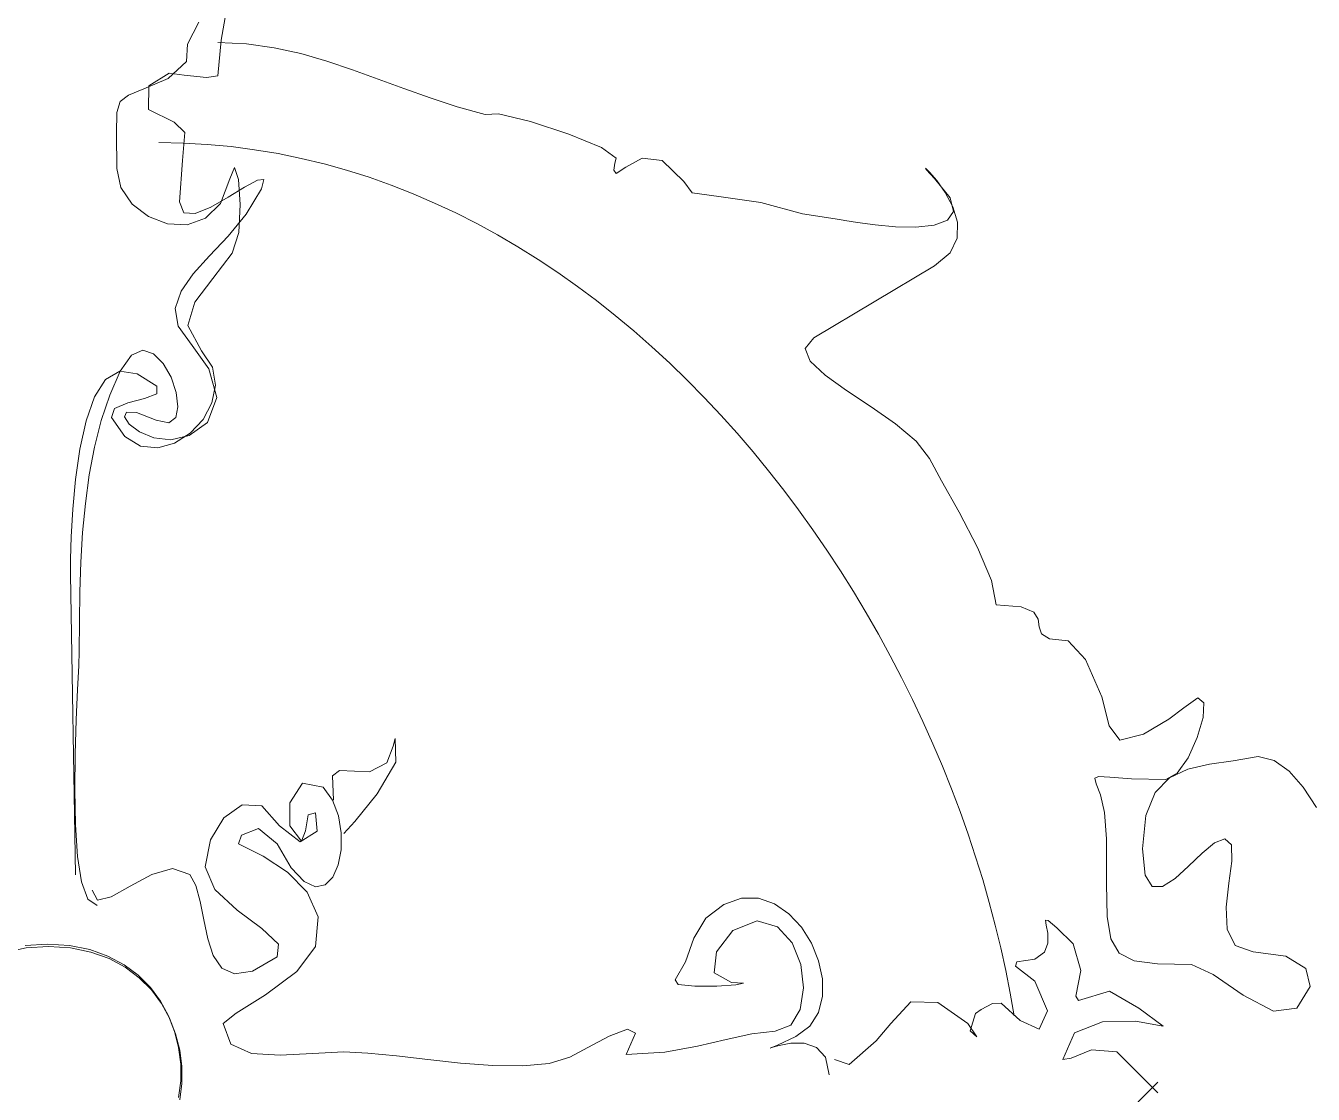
# Model space of a CAD drawing. Header units: centimetres. Extents: x -377343 to 693706, y 194584 to 813780.
# Drawn here: x 165789.4 to 165845.8, y 498064.2 to 498111 of the extents above; entities that cross this region are included whole.
import ezdxf

# ---------------------------------------------------------------- set-up
doc = ezdxf.new("R2010")
doc.units = ezdxf.units.CM
doc.layers.add('PIPA', color=11, linetype='Continuous')
doc.layers.add('TEXT', color=7, linetype='Continuous')

msp = doc.modelspace()

# ---------------------------------------------------------------- linework, layer by layer
at = {"layer": 'PIPA', "lineweight": 35, "extrusion": (0, 0.816497, 0.57735), "elevation": 193451.324}
msp.add_lwpolyline([(-421704.212, -325591.681), (-159560.265, -63447.734), (377343.333, -600351.331), (-158232.47, -1135927.133), (-693706.405, -600453.199), (-454216.825, -360963.619)], dxfattribs=at)
at = {"layer": 'TEXT', "color": 2, "linetype": 'Continuous', "lineweight": 13}
for p, q in [((165798.285, 498112.432), (165797.938, 498110.41)), ((165798.285, 498112.432), (165797.938, 498110.41)), ((165796.458, 498110.233), (165796.958, 498111.201)), ((165796.458, 498110.233), (165796.958, 498111.201)), ((165796.408, 498109.466), (165796.458, 498110.233)), ((165796.408, 498109.466), (165796.458, 498110.233)), ((165797.938, 498110.41), (165797.792, 498108.843)), ((165797.938, 498110.41), (165797.792, 498108.843)), ((165799.047, 498110.246), (165797.792, 498110.307)), ((165800.253, 498110.076), (165799.047, 498110.246)), ((165801.421, 498109.817), (165800.253, 498110.076)), ((165795.607, 498108.723), (165796.408, 498109.466)), ((165795.607, 498108.723), (165796.408, 498109.466)), ((165802.563, 498109.489), (165801.421, 498109.817)), ((165803.69, 498109.11), (165802.563, 498109.489)), ((165795.653, 498108.955), (165794.76, 498108.401)), ((165795.653, 498108.955), (165794.76, 498108.401)), ((165796.307, 498108.876), (165795.653, 498108.955)), ((165796.307, 498108.876), (165795.653, 498108.955)), ((165804.813, 498108.701), (165803.69, 498109.11)), ((165794.541, 498108.267), (165795.607, 498108.723)), ((165794.541, 498108.267), (165795.607, 498108.723)), ((165794.76, 498108.401), (165794.743, 498107.37)), ((165794.76, 498108.401), (165794.743, 498107.37)), ((165797.287, 498108.772), (165796.307, 498108.876)), ((165797.287, 498108.772), (165796.307, 498108.876)), ((165797.792, 498108.843), (165797.287, 498108.772)), ((165797.792, 498108.843), (165797.287, 498108.772)), ((165805.945, 498108.282), (165804.813, 498108.701)), ((165793.51, 498107.724), (165793.872, 498108.002)), ((165793.51, 498107.724), (165793.872, 498108.002)), ((165793.872, 498108.002), (165794.541, 498108.267)), ((165793.872, 498108.002), (165794.541, 498108.267)), ((165807.096, 498107.871), (165805.945, 498108.282)), ((165808.278, 498107.488), (165807.096, 498107.871)), ((165793.342, 498106.318), (165793.363, 498107.23)), ((165793.342, 498106.318), (165793.363, 498107.23)), ((165793.363, 498107.23), (165793.51, 498107.724)), ((165793.363, 498107.23), (165793.51, 498107.724)), ((165794.743, 498107.37), (165795.878, 498106.816)), ((165794.743, 498107.37), (165795.878, 498106.816)), ((165809.503, 498107.154), (165808.278, 498107.488)), ((165795.878, 498106.816), (165796.337, 498106.361)), ((165795.878, 498106.816), (165796.337, 498106.361)), ((165810.09, 498107.181), (165809.503, 498107.154)), ((165811.492, 498106.836), (165810.09, 498107.181)), ((165813.176, 498106.286), (165811.492, 498106.836)), ((165793.355, 498104.782), (165793.342, 498106.318)), ((165793.355, 498104.782), (165793.342, 498106.318)), ((165796.337, 498106.361), (165796.245, 498105.131)), ((165796.337, 498106.361), (165796.245, 498105.131)), ((165814.606, 498105.698), (165813.176, 498106.286)), ((165796.266, 498105.895), (165795.202, 498105.915)), ((165796.266, 498105.895), (165795.202, 498105.915)), ((165797.321, 498105.836), (165796.266, 498105.895)), ((165797.321, 498105.836), (165796.266, 498105.895)), ((165798.366, 498105.739), (165797.321, 498105.836)), ((165798.366, 498105.739), (165797.321, 498105.836)), ((165799.401, 498105.604), (165798.366, 498105.739)), ((165799.401, 498105.604), (165798.366, 498105.739)), ((165800.426, 498105.432), (165799.401, 498105.604)), ((165800.426, 498105.432), (165799.401, 498105.604)), ((165815.246, 498105.239), (165814.606, 498105.698)), ((165796.245, 498105.131), (165796.103, 498103.325)), ((165796.245, 498105.131), (165796.103, 498103.325)), ((165801.44, 498105.224), (165800.426, 498105.432)), ((165801.44, 498105.224), (165800.426, 498105.432)), ((165802.444, 498104.981), (165801.44, 498105.224)), ((165802.444, 498104.981), (165801.44, 498105.224)), ((165803.436, 498104.704), (165802.444, 498104.981)), ((165803.436, 498104.704), (165802.444, 498104.981)), ((165815.146, 498104.714), (165815.196, 498105.014)), ((165815.196, 498105.014), (165815.246, 498105.239)), ((165816.397, 498105.231), (165815.671, 498104.835)), ((165817.273, 498105.127), (165816.397, 498105.231)), ((165818.216, 498104.217), (165817.273, 498105.127)), ((165793.54, 498103.941), (165793.355, 498104.782)), ((165793.54, 498103.941), (165793.355, 498104.782)), ((165798.516, 498104.825), (165798.309, 498104.332)), ((165798.516, 498104.825), (165798.309, 498104.332)), ((165798.69, 498104.301), (165798.516, 498104.825)), ((165798.69, 498104.301), (165798.516, 498104.825)), ((165804.417, 498104.393), (165803.436, 498104.704)), ((165804.417, 498104.393), (165803.436, 498104.704)), ((165805.387, 498104.049), (165804.417, 498104.393)), ((165805.387, 498104.049), (165804.417, 498104.393)), ((165815.246, 498104.564), (165815.146, 498104.714)), ((165815.671, 498104.835), (165815.246, 498104.564)), ((165828.989, 498104.625), (165828.809, 498104.794)), ((165828.809, 498104.794), (165828.853, 498104.715)), ((165828.853, 498104.715), (165829.209, 498104.338)), ((165829.307, 498104.256), (165828.989, 498104.625)), ((165794.034, 498103.223), (165793.54, 498103.941)), ((165794.034, 498103.223), (165793.54, 498103.941)), ((165798.309, 498104.332), (165797.903, 498103.252)), ((165798.309, 498104.332), (165797.903, 498103.252)), ((165798.243, 498103.522), (165798.962, 498103.967)), ((165798.243, 498103.522), (165798.962, 498103.967)), ((165798.772, 498103.205), (165798.69, 498104.301)), ((165798.772, 498103.205), (165798.69, 498104.301)), ((165798.962, 498103.967), (165799.523, 498104.275)), ((165798.962, 498103.967), (165799.523, 498104.275)), ((165799.706, 498103.888), (165799.026, 498102.785)), ((165799.706, 498103.888), (165799.026, 498102.785)), ((165799.523, 498104.275), (165799.81, 498104.298)), ((165799.523, 498104.275), (165799.81, 498104.298)), ((165799.81, 498104.298), (165799.706, 498103.888)), ((165799.81, 498104.298), (165799.706, 498103.888)), ((165806.345, 498103.674), (165805.387, 498104.049)), ((165806.345, 498103.674), (165805.387, 498104.049)), ((165818.583, 498103.709), (165818.216, 498104.217)), ((165829.209, 498104.338), (165829.889, 498103.494)), ((165829.674, 498103.733), (165829.307, 498104.256)), ((165796.103, 498103.325), (165796.295, 498102.841)), ((165796.103, 498103.325), (165796.295, 498102.841)), ((165797.903, 498103.252), (165797.25, 498102.597)), ((165797.903, 498103.252), (165797.25, 498102.597)), ((165797.481, 498103.087), (165798.243, 498103.522)), ((165797.481, 498103.087), (165798.243, 498103.522)), ((165807.29, 498103.267), (165806.345, 498103.674)), ((165807.29, 498103.267), (165806.345, 498103.674)), ((165808.224, 498102.83), (165807.29, 498103.267)), ((165808.224, 498102.83), (165807.29, 498103.267)), ((165819.75, 498103.55), (165818.583, 498103.709)), ((165821.598, 498103.287), (165819.75, 498103.55)), ((165823.42, 498102.799), (165821.598, 498103.287)), ((165830.004, 498103.106), (165829.674, 498103.733)), ((165829.889, 498103.494), (165830.041, 498102.897)), ((165794.744, 498102.68), (165794.034, 498103.223)), ((165794.744, 498102.68), (165794.034, 498103.223)), ((165796.295, 498102.841), (165796.793, 498102.811)), ((165796.295, 498102.841), (165796.793, 498102.811)), ((165796.793, 498102.811), (165797.481, 498103.087)), ((165796.793, 498102.811), (165797.481, 498103.087)), ((165799.026, 498102.785), (165798.234, 498101.817)), ((165799.026, 498102.785), (165798.234, 498101.817)), ((165798.702, 498101.979), (165798.772, 498103.205)), ((165798.702, 498101.979), (165798.772, 498103.205)), ((165809.144, 498102.363), (165808.224, 498102.83)), ((165809.144, 498102.363), (165808.224, 498102.83)), ((165825.043, 498102.537), (165823.42, 498102.799)), ((165830.041, 498102.897), (165829.771, 498102.509)), ((165830.21, 498102.422), (165830.004, 498103.106)), ((165795.579, 498102.361), (165794.744, 498102.68)), ((165795.579, 498102.361), (165794.744, 498102.68)), ((165796.445, 498102.317), (165795.579, 498102.361)), ((165796.445, 498102.317), (165795.579, 498102.361)), ((165797.25, 498102.597), (165796.445, 498102.317)), ((165797.25, 498102.597), (165796.445, 498102.317)), ((165810.052, 498101.867), (165809.144, 498102.363)), ((165810.052, 498101.867), (165809.144, 498102.363)), ((165825.275, 498102.499), (165825.043, 498102.537)), ((165825.833, 498102.411), (165825.275, 498102.499)), ((165826.61, 498102.309), (165825.833, 498102.411)), ((165827.499, 498102.23), (165826.61, 498102.309)), ((165828.393, 498102.213), (165827.499, 498102.23)), ((165829.186, 498102.293), (165828.393, 498102.213)), ((165829.771, 498102.509), (165829.186, 498102.293)), ((165830.204, 498101.73), (165830.21, 498102.422)), ((165798.234, 498101.817), (165797.428, 498100.953)), ((165798.234, 498101.817), (165797.428, 498100.953)), ((165798.422, 498101.066), (165798.702, 498101.979)), ((165798.422, 498101.066), (165798.702, 498101.979)), ((165810.947, 498101.344), (165810.052, 498101.867)), ((165810.947, 498101.344), (165810.052, 498101.867)), ((165829.899, 498101.076), (165830.204, 498101.73)), ((165797.562, 498099.954), (165798.422, 498101.066)), ((165797.562, 498099.954), (165798.422, 498101.066)), ((165811.828, 498100.793), (165810.947, 498101.344)), ((165811.828, 498100.793), (165810.947, 498101.344)), ((165829.209, 498100.51), (165829.899, 498101.076)), ((165797.428, 498100.953), (165796.708, 498100.158)), ((165797.428, 498100.953), (165796.708, 498100.158)), ((165812.695, 498100.216), (165811.828, 498100.793)), ((165812.695, 498100.216), (165811.828, 498100.793)), ((165823.917, 498097.357), (165829.209, 498100.51)), ((165796.708, 498100.158), (165796.173, 498099.4)), ((165796.708, 498100.158), (165796.173, 498099.4)), ((165796.775, 498098.927), (165797.562, 498099.954)), ((165796.775, 498098.927), (165797.562, 498099.954)), ((165813.549, 498099.613), (165812.695, 498100.216)), ((165813.549, 498099.613), (165812.695, 498100.216)), ((165796.173, 498099.4), (165795.922, 498098.647)), ((165796.173, 498099.4), (165795.922, 498098.647)), ((165814.388, 498098.986), (165813.549, 498099.613)), ((165814.388, 498098.986), (165813.549, 498099.613)), ((165796.474, 498097.899), (165796.775, 498098.927)), ((165796.474, 498097.899), (165796.775, 498098.927)), ((165815.213, 498098.334), (165814.388, 498098.986)), ((165815.213, 498098.334), (165814.388, 498098.986)), ((165795.922, 498098.647), (165796.053, 498097.864)), ((165795.922, 498098.647), (165796.053, 498097.864)), ((165816.023, 498097.659), (165815.213, 498098.334)), ((165816.023, 498097.659), (165815.213, 498098.334)), ((165796.053, 498097.864), (165796.666, 498097.019)), ((165796.053, 498097.864), (165796.666, 498097.019)), ((165797.071, 498096.787), (165796.474, 498097.899)), ((165797.071, 498096.787), (165796.474, 498097.899)), ((165816.817, 498096.962), (165816.023, 498097.659)), ((165816.817, 498096.962), (165816.023, 498097.659)), ((165823.543, 498096.889), (165823.917, 498097.357)), ((165794.001, 498096.596), (165793.513, 498095.893)), ((165794.001, 498096.596), (165793.513, 498095.893)), ((165794.499, 498096.816), (165794.001, 498096.596)), ((165794.499, 498096.816), (165794.001, 498096.596)), ((165794.974, 498096.658), (165794.499, 498096.816)), ((165794.974, 498096.658), (165794.499, 498096.816)), ((165795.398, 498096.226), (165794.974, 498096.658)), ((165795.398, 498096.226), (165794.974, 498096.658)), ((165796.666, 498097.019), (165797.392, 498095.993)), ((165796.666, 498097.019), (165797.392, 498095.993)), ((165797.553, 498096.064), (165797.071, 498096.787)), ((165797.553, 498096.064), (165797.071, 498096.787)), ((165817.597, 498096.244), (165816.817, 498096.962)), ((165817.597, 498096.244), (165816.817, 498096.962)), ((165823.758, 498096.34), (165823.543, 498096.889)), ((165795.737, 498095.625), (165795.398, 498096.226)), ((165795.737, 498095.625), (165795.398, 498096.226)), ((165797.392, 498095.993), (165797.742, 498094.742)), ((165797.392, 498095.993), (165797.742, 498094.742)), ((165797.688, 498095.283), (165797.553, 498096.064)), ((165797.688, 498095.283), (165797.553, 498096.064)), ((165818.361, 498095.504), (165817.597, 498096.244)), ((165818.361, 498095.504), (165817.597, 498096.244)), ((165824.412, 498095.722), (165823.758, 498096.34)), ((165792.382, 498094.77), (165792.87, 498095.531)), ((165792.382, 498094.77), (165792.87, 498095.531)), ((165792.87, 498095.531), (165793.489, 498095.899)), ((165792.87, 498095.531), (165793.489, 498095.899)), ((165793.513, 498095.893), (165793.052, 498094.844)), ((165793.513, 498095.893), (165793.052, 498094.844)), ((165793.489, 498095.899), (165794.256, 498095.774)), ((165793.489, 498095.899), (165794.256, 498095.774)), ((165794.256, 498095.774), (165795.118, 498095.233)), ((165794.256, 498095.774), (165795.118, 498095.233)), ((165795.962, 498094.961), (165795.737, 498095.625)), ((165795.962, 498094.961), (165795.737, 498095.625)), ((165819.109, 498094.745), (165818.361, 498095.504)), ((165819.109, 498094.745), (165818.361, 498095.504)), ((165825.352, 498095.048), (165824.412, 498095.722)), ((165793.052, 498094.844), (165792.677, 498093.73)), ((165793.052, 498094.844), (165792.677, 498093.73)), ((165795.115, 498094.902), (165794.579, 498094.69)), ((165795.115, 498094.902), (165794.579, 498094.69)), ((165795.118, 498095.233), (165795.115, 498094.902)), ((165795.118, 498095.233), (165795.115, 498094.902)), ((165796.04, 498094.336), (165795.962, 498094.961)), ((165796.04, 498094.336), (165795.962, 498094.961)), ((165797.532, 498094.502), (165797.688, 498095.283)), ((165797.532, 498094.502), (165797.688, 498095.283)), ((165826.431, 498094.333), (165825.352, 498095.048)), ((165792.009, 498093.72), (165792.382, 498094.77)), ((165792.009, 498093.72), (165792.382, 498094.77)), ((165793.252, 498094.259), (165793.13, 498093.859)), ((165793.252, 498094.259), (165793.13, 498093.859)), ((165793.847, 498094.506), (165793.252, 498094.259)), ((165793.847, 498094.506), (165793.252, 498094.259)), ((165794.579, 498094.69), (165793.847, 498094.506)), ((165794.579, 498094.69), (165793.847, 498094.506)), ((165795.942, 498093.857), (165796.04, 498094.336)), ((165795.942, 498093.857), (165796.04, 498094.336)), ((165797.143, 498093.778), (165797.532, 498094.502)), ((165797.143, 498093.778), (165797.532, 498094.502)), ((165797.742, 498094.742), (165797.342, 498093.641)), ((165797.742, 498094.742), (165797.342, 498093.641)), ((165819.841, 498093.967), (165819.109, 498094.745)), ((165819.841, 498093.967), (165819.109, 498094.745)), ((165827.496, 498093.588), (165826.431, 498094.333)), ((165791.736, 498092.48), (165792.009, 498093.72)), ((165791.736, 498092.48), (165792.009, 498093.72)), ((165792.677, 498093.73), (165792.379, 498092.561)), ((165792.677, 498093.73), (165792.379, 498092.561)), ((165793.13, 498093.859), (165793.711, 498093.032)), ((165793.13, 498093.859), (165793.711, 498093.032)), ((165793.697, 498093.899), (165793.784, 498094.102)), ((165793.697, 498093.899), (165793.784, 498094.102)), ((165793.906, 498093.577), (165793.697, 498093.899)), ((165793.906, 498093.577), (165793.697, 498093.899)), ((165793.784, 498094.102), (165794.229, 498094.087)), ((165793.784, 498094.102), (165794.229, 498094.087)), ((165794.229, 498094.087), (165795.09, 498093.753)), ((165794.229, 498094.087), (165795.09, 498093.753)), ((165795.09, 498093.753), (165795.635, 498093.628)), ((165795.09, 498093.753), (165795.635, 498093.628)), ((165795.635, 498093.628), (165795.942, 498093.857)), ((165795.635, 498093.628), (165795.942, 498093.857)), ((165796.578, 498093.17), (165797.143, 498093.778)), ((165796.578, 498093.17), (165797.143, 498093.778)), ((165820.556, 498093.17), (165819.841, 498093.967)), ((165820.556, 498093.17), (165819.841, 498093.967)), ((165794.354, 498093.234), (165793.906, 498093.577)), ((165794.354, 498093.234), (165793.906, 498093.577)), ((165794.981, 498092.969), (165794.354, 498093.234)), ((165794.981, 498092.969), (165794.354, 498093.234)), ((165795.895, 498092.733), (165796.578, 498093.17)), ((165795.895, 498092.733), (165796.578, 498093.17)), ((165797.342, 498093.641), (165796.534, 498093.074)), ((165797.342, 498093.641), (165796.534, 498093.074)), ((165821.255, 498092.355), (165820.556, 498093.17)), ((165821.255, 498092.355), (165820.556, 498093.17)), ((165828.397, 498092.827), (165827.496, 498093.588)), ((165792.379, 498092.561), (165792.149, 498091.345)), ((165792.379, 498092.561), (165792.149, 498091.345)), ((165793.711, 498093.032), (165794.404, 498092.607)), ((165793.711, 498093.032), (165794.404, 498092.607)), ((165794.404, 498092.607), (165795.151, 498092.527)), ((165794.404, 498092.607), (165795.151, 498092.527)), ((165795.727, 498092.883), (165794.981, 498092.969)), ((165795.727, 498092.883), (165794.981, 498092.969)), ((165795.151, 498092.527), (165795.895, 498092.733)), ((165795.151, 498092.527), (165795.895, 498092.733)), ((165796.534, 498093.074), (165795.727, 498092.883)), ((165796.534, 498093.074), (165795.727, 498092.883)), ((165828.984, 498092.064), (165828.397, 498092.827)), ((165791.548, 498091.152), (165791.736, 498092.48)), ((165791.548, 498091.152), (165791.736, 498092.48)), ((165821.937, 498091.524), (165821.255, 498092.355)), ((165821.937, 498091.524), (165821.255, 498092.355)), ((165829.516, 498091.094), (165828.984, 498092.064)), ((165822.602, 498090.677), (165821.937, 498091.524)), ((165822.602, 498090.677), (165821.937, 498091.524)), ((165791.428, 498089.838), (165791.548, 498091.152)), ((165791.428, 498089.838), (165791.548, 498091.152)), ((165792.149, 498091.345), (165791.979, 498090.094)), ((165792.149, 498091.345), (165791.979, 498090.094)), ((165830.29, 498089.708), (165829.516, 498091.094)), ((165823.249, 498089.814), (165822.602, 498090.677)), ((165823.249, 498089.814), (165822.602, 498090.677)), ((165791.362, 498088.639), (165791.428, 498089.838)), ((165791.362, 498088.639), (165791.428, 498089.838)), ((165791.979, 498090.094), (165791.859, 498088.815)), ((165791.979, 498090.094), (165791.859, 498088.815)), ((165823.879, 498088.937), (165823.249, 498089.814)), ((165823.879, 498088.937), (165823.249, 498089.814)), ((165831.092, 498088.165), (165830.29, 498089.708)), ((165791.334, 498087.656), (165791.362, 498088.639)), ((165791.334, 498087.656), (165791.362, 498088.639)), ((165791.859, 498088.815), (165791.781, 498087.519)), ((165791.859, 498088.815), (165791.781, 498087.519)), ((165824.49, 498088.047), (165823.879, 498088.937)), ((165824.49, 498088.047), (165823.879, 498088.937)), ((165825.084, 498087.144), (165824.49, 498088.047)), ((165825.084, 498087.144), (165824.49, 498088.047)), ((165831.705, 498086.724), (165831.092, 498088.165)), ((165791.328, 498086.99), (165791.334, 498087.656)), ((165791.328, 498086.99), (165791.334, 498087.656)), ((165791.781, 498087.519), (165791.737, 498086.214)), ((165791.781, 498087.519), (165791.737, 498086.214)), ((165791.553, 498073.816), (165791.328, 498086.99)), ((165791.553, 498073.816), (165791.328, 498086.99)), ((165825.658, 498086.229), (165825.084, 498087.144)), ((165825.658, 498086.229), (165825.084, 498087.144)), ((165831.912, 498085.646), (165831.705, 498086.724)), ((165791.737, 498086.214), (165791.716, 498084.911)), ((165791.737, 498086.214), (165791.716, 498084.911)), ((165826.214, 498085.302), (165825.658, 498086.229)), ((165826.214, 498085.302), (165825.658, 498086.229)), ((165826.751, 498084.366), (165826.214, 498085.302)), ((165826.751, 498084.366), (165826.214, 498085.302)), ((165833.014, 498085.558), (165831.912, 498085.646)), ((165833.561, 498085.333), (165833.014, 498085.558)), ((165833.755, 498085.025), (165833.561, 498085.333)), ((165791.716, 498084.911), (165791.711, 498083.619)), ((165791.716, 498084.911), (165791.711, 498083.619)), ((165833.8, 498084.69), (165833.755, 498085.025)), ((165833.898, 498084.382), (165833.8, 498084.69)), ((165827.269, 498083.419), (165826.751, 498084.366)), ((165827.269, 498083.419), (165826.751, 498084.366)), ((165834.252, 498084.157), (165833.898, 498084.382)), ((165835.065, 498084.069), (165834.252, 498084.157)), ((165835.832, 498083.256), (165835.065, 498084.069)), ((165791.711, 498083.619), (165791.691, 498082.978)), ((165791.711, 498083.619), (165791.691, 498082.978)), ((165791.691, 498082.978), (165791.642, 498081.941)), ((165791.691, 498082.978), (165791.642, 498081.941)), ((165827.767, 498082.464), (165827.269, 498083.419)), ((165827.767, 498082.464), (165827.269, 498083.419)), ((165836.549, 498081.617), (165835.832, 498083.256)), ((165828.245, 498081.501), (165827.767, 498082.464)), ((165828.245, 498081.501), (165827.767, 498082.464)), ((165791.642, 498081.941), (165791.584, 498080.615)), ((165791.642, 498081.941), (165791.584, 498080.615)), ((165828.703, 498080.531), (165828.245, 498081.501)), ((165828.703, 498080.531), (165828.245, 498081.501)), ((165836.866, 498080.353), (165836.549, 498081.617)), ((165840.75, 498081.57), (165840.132, 498081.142)), ((165841.01, 498081.354), (165840.75, 498081.57)), ((165840.98, 498080.704), (165841.01, 498081.354)), ((165840.132, 498081.142), (165839.479, 498080.638)), ((165840.73, 498079.832), (165840.98, 498080.704)), ((165791.584, 498080.615), (165791.535, 498079.111)), ((165791.584, 498080.615), (165791.535, 498079.111)), ((165829.14, 498079.554), (165828.703, 498080.531)), ((165829.14, 498079.554), (165828.703, 498080.531)), ((165837.329, 498079.716), (165836.866, 498080.353)), ((165839.479, 498080.638), (165838.373, 498079.987)), ((165805.562, 498079.79), (165805.47, 498079.461)), ((165805.562, 498079.79), (165805.47, 498079.461)), ((165805.59, 498078.759), (165805.562, 498079.79)), ((165805.59, 498078.759), (165805.562, 498079.79)), ((165829.557, 498078.572), (165829.14, 498079.554)), ((165829.557, 498078.572), (165829.14, 498079.554)), ((165838.373, 498079.987), (165837.329, 498079.716)), ((165840.327, 498078.948), (165840.73, 498079.832)), ((165791.535, 498079.111), (165791.514, 498077.538)), ((165791.535, 498079.111), (165791.514, 498077.538)), ((165805.47, 498079.461), (165805.203, 498078.731)), ((165805.47, 498079.461), (165805.203, 498078.731)), ((165843.398, 498079.002), (165842.301, 498078.813)), ((165844.103, 498078.833), (165843.398, 498079.002)), ((165805.203, 498078.731), (165804.436, 498078.326)), ((165805.203, 498078.731), (165804.436, 498078.326)), ((165804.774, 498077.369), (165805.59, 498078.759)), ((165804.774, 498077.369), (165805.59, 498078.759)), ((165829.953, 498077.585), (165829.557, 498078.572)), ((165829.953, 498077.585), (165829.557, 498078.572)), ((165840.316, 498078.447), (165839.509, 498078.068)), ((165839.842, 498078.264), (165840.327, 498078.948)), ((165841.26, 498078.661), (165840.316, 498078.447)), ((165842.301, 498078.813), (165841.26, 498078.661)), ((165844.755, 498078.365), (165844.103, 498078.833)), ((165803.126, 498078.381), (165802.818, 498078.16)), ((165803.126, 498078.381), (165802.818, 498078.16)), ((165802.818, 498078.16), (165802.859, 498077.088)), ((165802.818, 498078.16), (165802.859, 498077.088)), ((165804.436, 498078.326), (165803.126, 498078.381)), ((165804.436, 498078.326), (165803.126, 498078.381)), ((165836.233, 498078.045), (165836.396, 498078.119)), ((165836.297, 498077.802), (165836.233, 498078.045)), ((165836.396, 498078.119), (165836.896, 498078.091)), ((165836.896, 498078.091), (165837.842, 498078.025)), ((165837.842, 498078.025), (165839.344, 498077.989)), ((165839.509, 498078.068), (165838.882, 498077.426)), ((165839.344, 498077.989), (165839.842, 498078.264)), ((165845.367, 498077.657), (165844.755, 498078.365)), ((165791.514, 498077.538), (165791.541, 498076.006)), ((165791.514, 498077.538), (165791.541, 498076.006)), ((165801.504, 498077.838), (165800.949, 498076.975)), ((165801.504, 498077.838), (165800.949, 498076.975)), ((165802.409, 498077.651), (165801.504, 498077.838)), ((165802.409, 498077.651), (165801.504, 498077.838)), ((165802.821, 498077.08), (165802.409, 498077.651)), ((165802.821, 498077.08), (165802.409, 498077.651)), ((165803.788, 498076.148), (165804.774, 498077.369)), ((165803.788, 498076.148), (165804.774, 498077.369)), ((165830.327, 498076.594), (165829.953, 498077.585)), ((165830.327, 498076.594), (165829.953, 498077.585)), ((165836.478, 498077.323), (165836.297, 498077.802)), ((165836.667, 498076.544), (165836.478, 498077.323)), ((165838.882, 498077.426), (165838.475, 498076.42)), ((165845.951, 498076.766), (165845.367, 498077.657)), ((165798.859, 498076.884), (165798.054, 498076.318)), ((165798.859, 498076.884), (165798.054, 498076.318)), ((165799.723, 498076.834), (165798.859, 498076.884)), ((165799.723, 498076.834), (165798.859, 498076.884)), ((165800.495, 498075.962), (165799.723, 498076.834)), ((165800.495, 498075.962), (165799.723, 498076.834)), ((165800.949, 498076.975), (165800.945, 498075.962)), ((165800.949, 498076.975), (165800.945, 498075.962)), ((165803.082, 498076.393), (165802.821, 498077.08)), ((165803.082, 498076.393), (165802.821, 498077.08)), ((165798.054, 498076.318), (165797.461, 498075.342)), ((165798.054, 498076.318), (165797.461, 498075.342)), ((165801.635, 498075.736), (165801.753, 498076.437)), ((165801.635, 498075.736), (165801.753, 498076.437)), ((165801.753, 498076.437), (165802.071, 498076.525)), ((165801.753, 498076.437), (165802.071, 498076.525)), ((165802.071, 498076.525), (165802.138, 498075.728)), ((165802.071, 498076.525), (165802.138, 498075.728)), ((165803.202, 498075.651), (165803.082, 498076.393)), ((165803.202, 498075.651), (165803.082, 498076.393)), ((165830.681, 498075.6), (165830.327, 498076.594)), ((165830.681, 498075.6), (165830.327, 498076.594)), ((165836.754, 498075.399), (165836.667, 498076.544)), ((165838.475, 498076.42), (165838.33, 498074.948)), ((165791.541, 498076.006), (165791.634, 498074.623)), ((165791.541, 498076.006), (165791.634, 498074.623)), ((165798.831, 498075.549), (165799.569, 498075.849)), ((165798.831, 498075.549), (165799.569, 498075.849)), ((165799.569, 498075.849), (165800.382, 498075.173)), ((165799.569, 498075.849), (165800.382, 498075.173)), ((165801.404, 498075.257), (165800.495, 498075.962)), ((165801.404, 498075.257), (165800.495, 498075.962)), ((165800.945, 498075.962), (165801.454, 498075.29)), ((165800.945, 498075.962), (165801.454, 498075.29)), ((165802.138, 498075.728), (165801.404, 498075.257)), ((165802.138, 498075.728), (165801.404, 498075.257)), ((165801.454, 498075.29), (165801.635, 498075.736)), ((165801.454, 498075.29), (165801.635, 498075.736)), ((165803.193, 498074.916), (165803.202, 498075.651)), ((165803.193, 498074.916), (165803.202, 498075.651)), ((165803.31, 498075.624), (165803.788, 498076.148)), ((165803.31, 498075.624), (165803.788, 498076.148)), ((165831.012, 498074.604), (165830.681, 498075.6)), ((165831.012, 498074.604), (165830.681, 498075.6)), ((165797.461, 498075.342), (165797.229, 498074.16)), ((165797.461, 498075.342), (165797.229, 498074.16)), ((165798.693, 498075.173), (165798.831, 498075.549)), ((165798.693, 498075.173), (165798.831, 498075.549)), ((165799.769, 498074.629), (165798.693, 498075.173)), ((165799.769, 498074.629), (165798.693, 498075.173)), ((165800.382, 498075.173), (165801.003, 498074.124)), ((165800.382, 498075.173), (165801.003, 498074.124)), ((165836.747, 498073.426), (165836.754, 498075.399)), ((165840.943, 498074.758), (165841.488, 498075.213)), ((165841.488, 498075.213), (165841.934, 498075.399)), ((165841.934, 498075.399), (165842.227, 498075.124)), ((165842.227, 498075.124), (165842.238, 498074.416)), ((165791.634, 498074.623), (165791.812, 498073.501)), ((165791.634, 498074.623), (165791.812, 498073.501)), ((165800.839, 498073.928), (165799.769, 498074.629)), ((165800.839, 498073.928), (165799.769, 498074.629)), ((165803.064, 498074.251), (165803.193, 498074.916)), ((165803.064, 498074.251), (165803.193, 498074.916)), ((165831.321, 498073.606), (165831.012, 498074.604)), ((165831.321, 498073.606), (165831.012, 498074.604)), ((165838.33, 498074.948), (165838.444, 498073.804)), ((165840.348, 498074.187), (165840.943, 498074.758)), ((165795.806, 498074.085), (165794.894, 498073.822)), ((165795.806, 498074.085), (165794.894, 498073.822)), ((165796.553, 498073.822), (165795.806, 498074.085)), ((165796.553, 498073.822), (165795.806, 498074.085)), ((165797.229, 498074.16), (165797.654, 498073.177)), ((165797.229, 498074.16), (165797.654, 498073.177)), ((165801.709, 498073.049), (165800.839, 498073.928)), ((165801.709, 498073.049), (165800.839, 498073.928)), ((165801.003, 498074.124), (165801.568, 498073.516)), ((165801.003, 498074.124), (165801.568, 498073.516)), ((165802.826, 498073.716), (165803.064, 498074.251)), ((165802.826, 498073.716), (165803.064, 498074.251)), ((165839.752, 498073.653), (165840.348, 498074.187)), ((165842.238, 498074.416), (165842.114, 498073.448)), ((165791.812, 498073.501), (165792.094, 498072.747)), ((165791.812, 498073.501), (165792.094, 498072.747)), ((165794.894, 498073.822), (165793.949, 498073.315)), ((165794.894, 498073.822), (165793.949, 498073.315)), ((165796.829, 498073.343), (165796.553, 498073.822)), ((165796.829, 498073.343), (165796.553, 498073.822)), ((165797.017, 498072.647), (165796.829, 498073.343)), ((165797.017, 498072.647), (165796.829, 498073.343)), ((165801.568, 498073.516), (165802.068, 498073.287)), ((165801.568, 498073.516), (165802.068, 498073.287)), ((165802.068, 498073.287), (165802.491, 498073.374)), ((165802.068, 498073.287), (165802.491, 498073.374)), ((165802.491, 498073.374), (165802.826, 498073.716)), ((165802.491, 498073.374), (165802.826, 498073.716)), ((165831.608, 498072.607), (165831.321, 498073.606)), ((165831.608, 498072.607), (165831.321, 498073.606)), ((165836.781, 498071.99), (165836.747, 498073.426)), ((165838.444, 498073.804), (165838.751, 498073.308)), ((165839.203, 498073.309), (165839.752, 498073.653)), ((165842.114, 498073.448), (165841.999, 498072.394)), ((165792.505, 498072.696), (165792.274, 498073.146)), ((165792.505, 498072.696), (165792.274, 498073.146)), ((165793.108, 498072.846), (165792.505, 498072.696)), ((165793.108, 498072.846), (165792.505, 498072.696)), ((165793.949, 498073.315), (165793.108, 498072.846)), ((165793.949, 498073.315), (165793.108, 498072.846)), ((165797.654, 498073.177), (165798.631, 498072.27)), ((165797.654, 498073.177), (165798.631, 498072.27)), ((165802.185, 498071.97), (165801.709, 498073.049)), ((165802.185, 498071.97), (165801.709, 498073.049)), ((165820.744, 498072.789), (165819.97, 498072.511)), ((165820.744, 498072.789), (165819.97, 498072.511)), ((165821.491, 498072.785), (165820.744, 498072.789)), ((165821.491, 498072.785), (165820.744, 498072.789)), ((165822.192, 498072.543), (165821.491, 498072.785)), ((165822.192, 498072.543), (165821.491, 498072.785)), ((165838.751, 498073.308), (165839.203, 498073.309)), ((165792.094, 498072.747), (165792.5, 498072.471)), ((165792.094, 498072.747), (165792.5, 498072.471)), ((165797.171, 498071.837), (165797.017, 498072.647)), ((165797.171, 498071.837), (165797.017, 498072.647)), ((165798.631, 498072.27), (165799.71, 498071.46)), ((165798.631, 498072.27), (165799.71, 498071.46)), ((165819.97, 498072.511), (165819.187, 498071.908)), ((165819.97, 498072.511), (165819.187, 498071.908)), ((165822.825, 498072.105), (165822.192, 498072.543)), ((165822.825, 498072.105), (165822.192, 498072.543)), ((165831.873, 498071.608), (165831.608, 498072.607)), ((165831.873, 498071.608), (165831.608, 498072.607)), ((165841.999, 498072.394), (165842.04, 498071.426)), ((165797.344, 498071.013), (165797.171, 498071.837)), ((165797.344, 498071.013), (165797.171, 498071.837)), ((165802.071, 498070.669), (165802.185, 498071.97)), ((165802.071, 498070.669), (165802.185, 498071.97)), ((165819.187, 498071.908), (165818.662, 498071.032)), ((165819.187, 498071.908), (165818.662, 498071.032)), ((165820.361, 498071.373), (165821.439, 498071.795)), ((165820.361, 498071.373), (165821.439, 498071.795)), ((165821.439, 498071.795), (165822.328, 498071.527)), ((165821.439, 498071.795), (165822.328, 498071.527)), ((165823.372, 498071.515), (165822.825, 498072.105)), ((165823.372, 498071.515), (165822.825, 498072.105)), ((165834.192, 498071.818), (165834.072, 498071.829)), ((165834.072, 498071.829), (165834.099, 498071.612)), ((165834.192, 498071.818), (165834.072, 498071.829)), ((165834.072, 498071.829), (165834.099, 498071.612)), ((165834.564, 498071.496), (165834.192, 498071.818)), ((165834.564, 498071.496), (165834.192, 498071.818)), ((165836.94, 498071.005), (165836.781, 498071.99)), ((165799.71, 498071.46), (165800.443, 498070.769)), ((165799.71, 498071.46), (165800.443, 498070.769)), ((165819.652, 498070.444), (165820.361, 498071.373)), ((165819.652, 498070.444), (165820.361, 498071.373)), ((165822.328, 498071.527), (165822.965, 498070.835)), ((165822.328, 498071.527), (165822.965, 498070.835)), ((165823.813, 498070.815), (165823.372, 498071.515)), ((165823.813, 498070.815), (165823.372, 498071.515)), ((165832.115, 498070.61), (165831.873, 498071.608)), ((165832.115, 498070.61), (165831.873, 498071.608)), ((165834.099, 498071.612), (165834.17, 498071.249)), ((165834.099, 498071.612), (165834.17, 498071.249)), ((165834.17, 498071.249), (165834.181, 498070.823)), ((165834.17, 498071.249), (165834.181, 498070.823)), ((165835.29, 498070.782), (165834.564, 498071.496)), ((165835.29, 498070.782), (165834.564, 498071.496)), ((165842.04, 498071.426), (165842.383, 498070.718)), ((165788.501, 498070.428), (165789.387, 498070.607)), ((165788.501, 498070.428), (165789.387, 498070.607)), ((165789.341, 498070.713), (165790.315, 498070.775)), ((165789.341, 498070.713), (165790.315, 498070.775)), ((165789.387, 498070.607), (165790.361, 498070.669)), ((165789.387, 498070.607), (165790.361, 498070.669)), ((165790.315, 498070.775), (165790.315, 498070.775)), ((165790.315, 498070.775), (165791.289, 498070.712)), ((165790.315, 498070.775), (165790.315, 498070.775)), ((165790.315, 498070.775), (165791.289, 498070.712)), ((165790.361, 498070.669), (165790.361, 498070.669)), ((165790.361, 498070.669), (165791.335, 498070.606)), ((165790.361, 498070.669), (165790.361, 498070.669)), ((165790.361, 498070.669), (165791.335, 498070.606)), ((165791.289, 498070.712), (165792.174, 498070.533)), ((165791.289, 498070.712), (165792.174, 498070.533)), ((165791.335, 498070.606), (165792.22, 498070.427)), ((165791.335, 498070.606), (165792.22, 498070.427)), ((165792.174, 498070.533), (165792.971, 498070.249)), ((165792.174, 498070.533), (165792.971, 498070.249)), ((165797.59, 498070.275), (165797.344, 498071.013)), ((165797.59, 498070.275), (165797.344, 498071.013)), ((165800.443, 498070.769), (165800.382, 498070.219)), ((165800.443, 498070.769), (165800.382, 498070.219)), ((165801.248, 498069.571), (165802.071, 498070.669)), ((165801.248, 498069.571), (165802.071, 498070.669)), ((165818.662, 498071.032), (165818.286, 498070.006)), ((165818.662, 498071.032), (165818.286, 498070.006)), ((165822.965, 498070.835), (165823.345, 498069.889)), ((165822.965, 498070.835), (165823.345, 498069.889)), ((165824.128, 498070.049), (165823.813, 498070.815)), ((165824.128, 498070.049), (165823.813, 498070.815)), ((165832.333, 498069.613), (165832.115, 498070.61)), ((165832.333, 498069.613), (165832.115, 498070.61)), ((165834.181, 498070.823), (165834.027, 498070.417)), ((165834.181, 498070.823), (165834.027, 498070.417)), ((165835.624, 498069.614), (165835.29, 498070.782)), ((165835.624, 498069.614), (165835.29, 498070.782)), ((165837.305, 498070.386), (165836.94, 498071.005)), ((165842.383, 498070.718), (165843.172, 498070.444)), ((165792.22, 498070.427), (165793.017, 498070.143)), ((165792.22, 498070.427), (165793.017, 498070.143)), ((165792.971, 498070.249), (165793.68, 498069.87)), ((165792.971, 498070.249), (165793.68, 498069.87)), ((165793.017, 498070.143), (165793.725, 498069.764)), ((165793.017, 498070.143), (165793.725, 498069.764)), ((165797.963, 498069.727), (165797.59, 498070.275)), ((165797.963, 498069.727), (165797.59, 498070.275)), ((165800.382, 498070.219), (165799.305, 498069.597)), ((165800.382, 498070.219), (165799.305, 498069.597)), ((165818.286, 498070.006), (165817.836, 498069.205)), ((165818.286, 498070.006), (165817.836, 498069.205)), ((165819.555, 498069.515), (165819.652, 498070.444)), ((165819.555, 498069.515), (165819.652, 498070.444)), ((165824.298, 498069.259), (165824.128, 498070.049)), ((165824.298, 498069.259), (165824.128, 498070.049)), ((165832.813, 498069.993), (165832.763, 498069.814)), ((165832.813, 498069.993), (165832.763, 498069.814)), ((165833.606, 498070.113), (165832.813, 498069.993)), ((165833.606, 498070.113), (165832.813, 498069.993)), ((165834.027, 498070.417), (165833.606, 498070.113)), ((165834.027, 498070.417), (165833.606, 498070.113)), ((165837.96, 498070.049), (165837.305, 498070.386)), ((165838.988, 498069.909), (165837.96, 498070.049)), ((165843.172, 498070.444), (165844.612, 498070.247)), ((165844.612, 498070.247), (165845.481, 498069.712)), ((165793.68, 498069.87), (165794.3, 498069.408)), ((165793.68, 498069.87), (165794.3, 498069.408)), ((165793.725, 498069.764), (165794.345, 498069.302)), ((165793.725, 498069.764), (165794.345, 498069.302)), ((165794.3, 498069.408), (165794.831, 498068.874)), ((165794.3, 498069.408), (165794.831, 498068.874)), ((165798.517, 498069.467), (165797.963, 498069.727)), ((165798.517, 498069.467), (165797.963, 498069.727)), ((165799.305, 498069.597), (165798.517, 498069.467)), ((165799.305, 498069.597), (165798.517, 498069.467)), ((165799.875, 498068.558), (165801.248, 498069.571)), ((165799.875, 498068.558), (165801.248, 498069.571)), ((165820.313, 498069.092), (165819.555, 498069.515)), ((165820.313, 498069.092), (165819.555, 498069.515)), ((165823.345, 498069.889), (165823.466, 498068.859)), ((165823.345, 498069.889), (165823.466, 498068.859)), ((165832.528, 498068.619), (165832.333, 498069.613)), ((165832.528, 498068.619), (165832.333, 498069.613)), ((165832.763, 498069.814), (165833.613, 498069.159)), ((165832.763, 498069.814), (165833.613, 498069.159)), ((165835.407, 498068.496), (165835.624, 498069.614)), ((165835.407, 498068.496), (165835.624, 498069.614)), ((165840.47, 498069.881), (165838.988, 498069.909)), ((165841.429, 498069.439), (165840.47, 498069.881)), ((165842.736, 498068.544), (165841.429, 498069.439)), ((165845.481, 498069.712), (165845.674, 498068.924)), ((165794.345, 498069.302), (165794.876, 498068.768)), ((165794.345, 498069.302), (165794.876, 498068.768)), ((165794.831, 498068.874), (165795.273, 498068.279)), ((165794.831, 498068.874), (165795.273, 498068.279)), ((165817.836, 498069.205), (165817.973, 498069.001)), ((165817.836, 498069.205), (165817.973, 498069.001)), ((165817.973, 498069.001), (165818.703, 498068.926)), ((165817.973, 498069.001), (165818.703, 498068.926)), ((165818.703, 498068.926), (165819.666, 498068.938)), ((165818.703, 498068.926), (165819.666, 498068.938)), ((165819.666, 498068.938), (165820.497, 498068.997)), ((165819.666, 498068.938), (165820.497, 498068.997)), ((165820.834, 498069.062), (165820.313, 498069.092)), ((165820.834, 498069.062), (165820.313, 498069.092)), ((165820.497, 498068.997), (165820.834, 498069.062)), ((165820.497, 498068.997), (165820.834, 498069.062)), ((165823.466, 498068.859), (165823.322, 498067.913)), ((165823.466, 498068.859), (165823.322, 498067.913)), ((165824.302, 498068.489), (165824.298, 498069.259)), ((165824.302, 498068.489), (165824.298, 498069.259)), ((165833.613, 498069.159), (165834.164, 498067.854)), ((165833.613, 498069.159), (165834.164, 498067.854)), ((165845.674, 498068.924), (165845.087, 498067.966)), ((165794.876, 498068.768), (165795.319, 498068.173)), ((165794.876, 498068.768), (165795.319, 498068.173)), ((165795.273, 498068.279), (165795.628, 498067.634)), ((165795.273, 498068.279), (165795.628, 498067.634)), ((165798.587, 498067.755), (165799.875, 498068.558)), ((165798.587, 498067.755), (165799.875, 498068.558)), ((165824.122, 498067.782), (165824.302, 498068.489)), ((165824.122, 498067.782), (165824.302, 498068.489)), ((165832.7, 498067.629), (165832.528, 498068.619)), ((165832.7, 498067.629), (165832.528, 498068.619)), ((165835.515, 498068.304), (165835.407, 498068.496)), ((165835.515, 498068.304), (165835.407, 498068.496)), ((165836.879, 498068.713), (165835.515, 498068.304)), ((165836.879, 498068.713), (165835.515, 498068.304)), ((165838.168, 498067.971), (165836.879, 498068.713)), ((165838.168, 498067.971), (165836.879, 498068.713)), ((165844.064, 498067.838), (165842.736, 498068.544)), ((165795.319, 498068.173), (165795.673, 498067.528)), ((165795.319, 498068.173), (165795.673, 498067.528)), ((165798.017, 498067.291), (165798.587, 498067.755)), ((165798.017, 498067.291), (165798.587, 498067.755)), ((165823.322, 498067.913), (165822.911, 498067.221)), ((165823.322, 498067.913), (165822.911, 498067.221)), ((165823.737, 498067.18), (165824.122, 498067.782)), ((165823.737, 498067.18), (165824.122, 498067.782)), ((165828.171, 498068.242), (165827.295, 498067.291)), ((165828.171, 498068.242), (165827.295, 498067.291)), ((165829.347, 498068.217), (165828.171, 498068.242)), ((165829.347, 498068.217), (165828.171, 498068.242)), ((165830.673, 498067.291), (165829.347, 498068.217)), ((165830.673, 498067.291), (165829.347, 498068.217)), ((165831.011, 498067.741), (165830.773, 498066.974)), ((165831.011, 498067.741), (165830.773, 498066.974)), ((165831.253, 498067.908), (165831.011, 498067.741)), ((165831.253, 498067.908), (165831.011, 498067.741)), ((165831.745, 498068.175), (165831.253, 498067.908)), ((165831.745, 498068.175), (165831.253, 498067.908)), ((165832.137, 498068.192), (165831.745, 498068.175)), ((165832.137, 498068.192), (165831.745, 498068.175)), ((165832.963, 498067.428), (165832.137, 498068.192)), ((165832.963, 498067.428), (165832.137, 498068.192)), ((165834.164, 498067.854), (165833.789, 498067.041)), ((165834.164, 498067.854), (165833.789, 498067.041)), ((165839.231, 498067.178), (165838.168, 498067.971)), ((165839.231, 498067.178), (165838.168, 498067.971)), ((165845.087, 498067.966), (165844.064, 498067.838)), ((165795.628, 498067.634), (165795.893, 498066.951)), ((165795.628, 498067.634), (165795.893, 498066.951)), ((165795.673, 498067.528), (165795.939, 498066.845)), ((165795.673, 498067.528), (165795.939, 498066.845)), ((165798.362, 498066.384), (165798.017, 498067.291)), ((165798.362, 498066.384), (165798.017, 498067.291)), ((165822.911, 498067.221), (165822.228, 498066.953)), ((165822.911, 498067.221), (165822.228, 498066.953)), ((165823.128, 498066.728), (165823.737, 498067.18)), ((165823.128, 498066.728), (165823.737, 498067.18)), ((165827.295, 498067.291), (165826.653, 498066.532)), ((165827.295, 498067.291), (165826.653, 498066.532)), ((165831.061, 498066.707), (165830.673, 498067.291)), ((165831.061, 498066.707), (165830.673, 498067.291)), ((165833.789, 498067.041), (165832.963, 498067.428)), ((165833.789, 498067.041), (165832.963, 498067.428)), ((165835.352, 498066.893), (165836.571, 498067.375)), ((165835.352, 498066.893), (165836.571, 498067.375)), ((165836.571, 498067.375), (165838.022, 498067.393)), ((165836.571, 498067.375), (165838.022, 498067.393)), ((165838.022, 498067.393), (165839.231, 498067.178)), ((165838.022, 498067.393), (165839.231, 498067.178)), ((165795.893, 498066.951), (165796.07, 498066.239)), ((165795.893, 498066.951), (165796.07, 498066.239)), ((165795.939, 498066.845), (165796.116, 498066.133)), ((165795.939, 498066.845), (165796.116, 498066.133)), ((165814.951, 498066.742), (165814.006, 498066.239)), ((165814.951, 498066.742), (165814.006, 498066.239)), ((165815.749, 498067.051), (165814.951, 498066.742)), ((165815.749, 498067.051), (165814.951, 498066.742)), ((165815.696, 498065.94), (165816.098, 498066.879)), ((165815.696, 498065.94), (165816.098, 498066.879)), ((165816.098, 498066.879), (165815.749, 498067.051)), ((165816.098, 498066.879), (165815.749, 498067.051)), ((165820.075, 498066.596), (165818.822, 498066.296)), ((165820.075, 498066.596), (165818.822, 498066.296)), ((165821.192, 498066.848), (165820.075, 498066.596)), ((165821.192, 498066.848), (165820.075, 498066.596)), ((165822.228, 498066.953), (165821.192, 498066.848)), ((165822.228, 498066.953), (165821.192, 498066.848)), ((165822.319, 498066.351), (165823.128, 498066.728)), ((165822.319, 498066.351), (165823.128, 498066.728)), ((165830.773, 498066.974), (165831.061, 498066.707)), ((165830.773, 498066.974), (165831.061, 498066.707)), ((165834.84, 498065.714), (165835.352, 498066.893)), ((165834.84, 498065.714), (165835.352, 498066.893)), ((165796.07, 498066.239), (165796.159, 498065.511)), ((165796.07, 498066.239), (165796.159, 498065.511)), ((165796.116, 498066.133), (165796.205, 498065.405)), ((165796.116, 498066.133), (165796.205, 498065.405)), ((165799.264, 498065.979), (165798.362, 498066.384)), ((165799.264, 498065.979), (165798.362, 498066.384)), ((165803.31, 498066.052), (165801.938, 498065.986)), ((165803.31, 498066.052), (165801.938, 498065.986)), ((165804.364, 498066.001), (165803.31, 498066.052)), ((165804.364, 498066.001), (165803.31, 498066.052)), ((165805.618, 498065.874), (165804.364, 498066.001)), ((165805.618, 498065.874), (165804.364, 498066.001)), ((165814.006, 498066.239), (165813.219, 498065.827)), ((165814.006, 498066.239), (165813.219, 498065.827)), ((165817.381, 498066.045), (165815.696, 498065.94)), ((165817.381, 498066.045), (165815.696, 498065.94)), ((165818.822, 498066.296), (165817.381, 498066.045)), ((165818.822, 498066.296), (165817.381, 498066.045)), ((165821.996, 498066.216), (165822.319, 498066.351)), ((165821.996, 498066.216), (165822.319, 498066.351)), ((165822.057, 498066.24), (165821.996, 498066.216)), ((165822.057, 498066.24), (165821.996, 498066.216)), ((165822.395, 498066.338), (165822.057, 498066.24)), ((165822.395, 498066.338), (165822.057, 498066.24)), ((165822.907, 498066.429), (165822.395, 498066.338)), ((165822.907, 498066.429), (165822.395, 498066.338)), ((165823.487, 498066.427), (165822.907, 498066.429)), ((165823.487, 498066.427), (165822.907, 498066.429)), ((165824.031, 498066.251), (165823.487, 498066.427)), ((165824.031, 498066.251), (165823.487, 498066.427)), ((165824.435, 498065.816), (165824.031, 498066.251)), ((165824.435, 498065.816), (165824.031, 498066.251)), ((165826.653, 498066.532), (165825.46, 498065.497)), ((165826.653, 498066.532), (165825.46, 498065.497)), ((165836.091, 498066.14), (165835.202, 498065.777)), ((165836.091, 498066.14), (165835.202, 498065.777)), ((165837.204, 498066.052), (165836.091, 498066.14)), ((165837.204, 498066.052), (165836.091, 498066.14)), ((165839.006, 498064.25), (165837.204, 498066.052)), ((165839.006, 498064.25), (165837.204, 498066.052)), ((165796.159, 498065.511), (165796.159, 498064.778)), ((165796.159, 498065.511), (165796.159, 498064.778)), ((165800.523, 498065.904), (165799.264, 498065.979)), ((165800.523, 498065.904), (165799.264, 498065.979)), ((165801.938, 498065.986), (165800.523, 498065.904)), ((165801.938, 498065.986), (165800.523, 498065.904)), ((165806.999, 498065.714), (165805.618, 498065.874)), ((165806.999, 498065.714), (165805.618, 498065.874)), ((165808.433, 498065.559), (165806.999, 498065.714)), ((165808.433, 498065.559), (165806.999, 498065.714)), ((165809.846, 498065.453), (165808.433, 498065.559)), ((165809.846, 498065.453), (165808.433, 498065.559)), ((165811.164, 498065.435), (165809.846, 498065.453)), ((165811.164, 498065.435), (165809.846, 498065.453)), ((165812.313, 498065.546), (165811.164, 498065.435)), ((165812.313, 498065.546), (165811.164, 498065.435)), ((165813.219, 498065.827), (165812.313, 498065.546)), ((165813.219, 498065.827), (165812.313, 498065.546)), ((165824.592, 498065.039), (165824.435, 498065.816)), ((165824.592, 498065.039), (165824.435, 498065.816)), ((165825.46, 498065.497), (165824.818, 498065.714)), ((165825.46, 498065.497), (165824.818, 498065.714)), ((165835.202, 498065.777), (165834.84, 498065.714)), ((165835.202, 498065.777), (165834.84, 498065.714)), ((165796.205, 498065.405), (165796.205, 498064.672)), ((165796.205, 498065.405), (165796.205, 498064.672)), ((165796.159, 498064.778), (165796.07, 498064.05)), ((165796.159, 498064.778), (165796.07, 498064.05)), ((165796.205, 498064.672), (165796.116, 498063.944)), ((165796.205, 498064.672), (165796.116, 498063.944)), ((165839.006, 498064.731), (165837.204, 498062.929)), ((165839.006, 498064.731), (165837.204, 498062.929))]:
    msp.add_line(p, q, dxfattribs=at)

doc.saveas('drawing.dxf')
